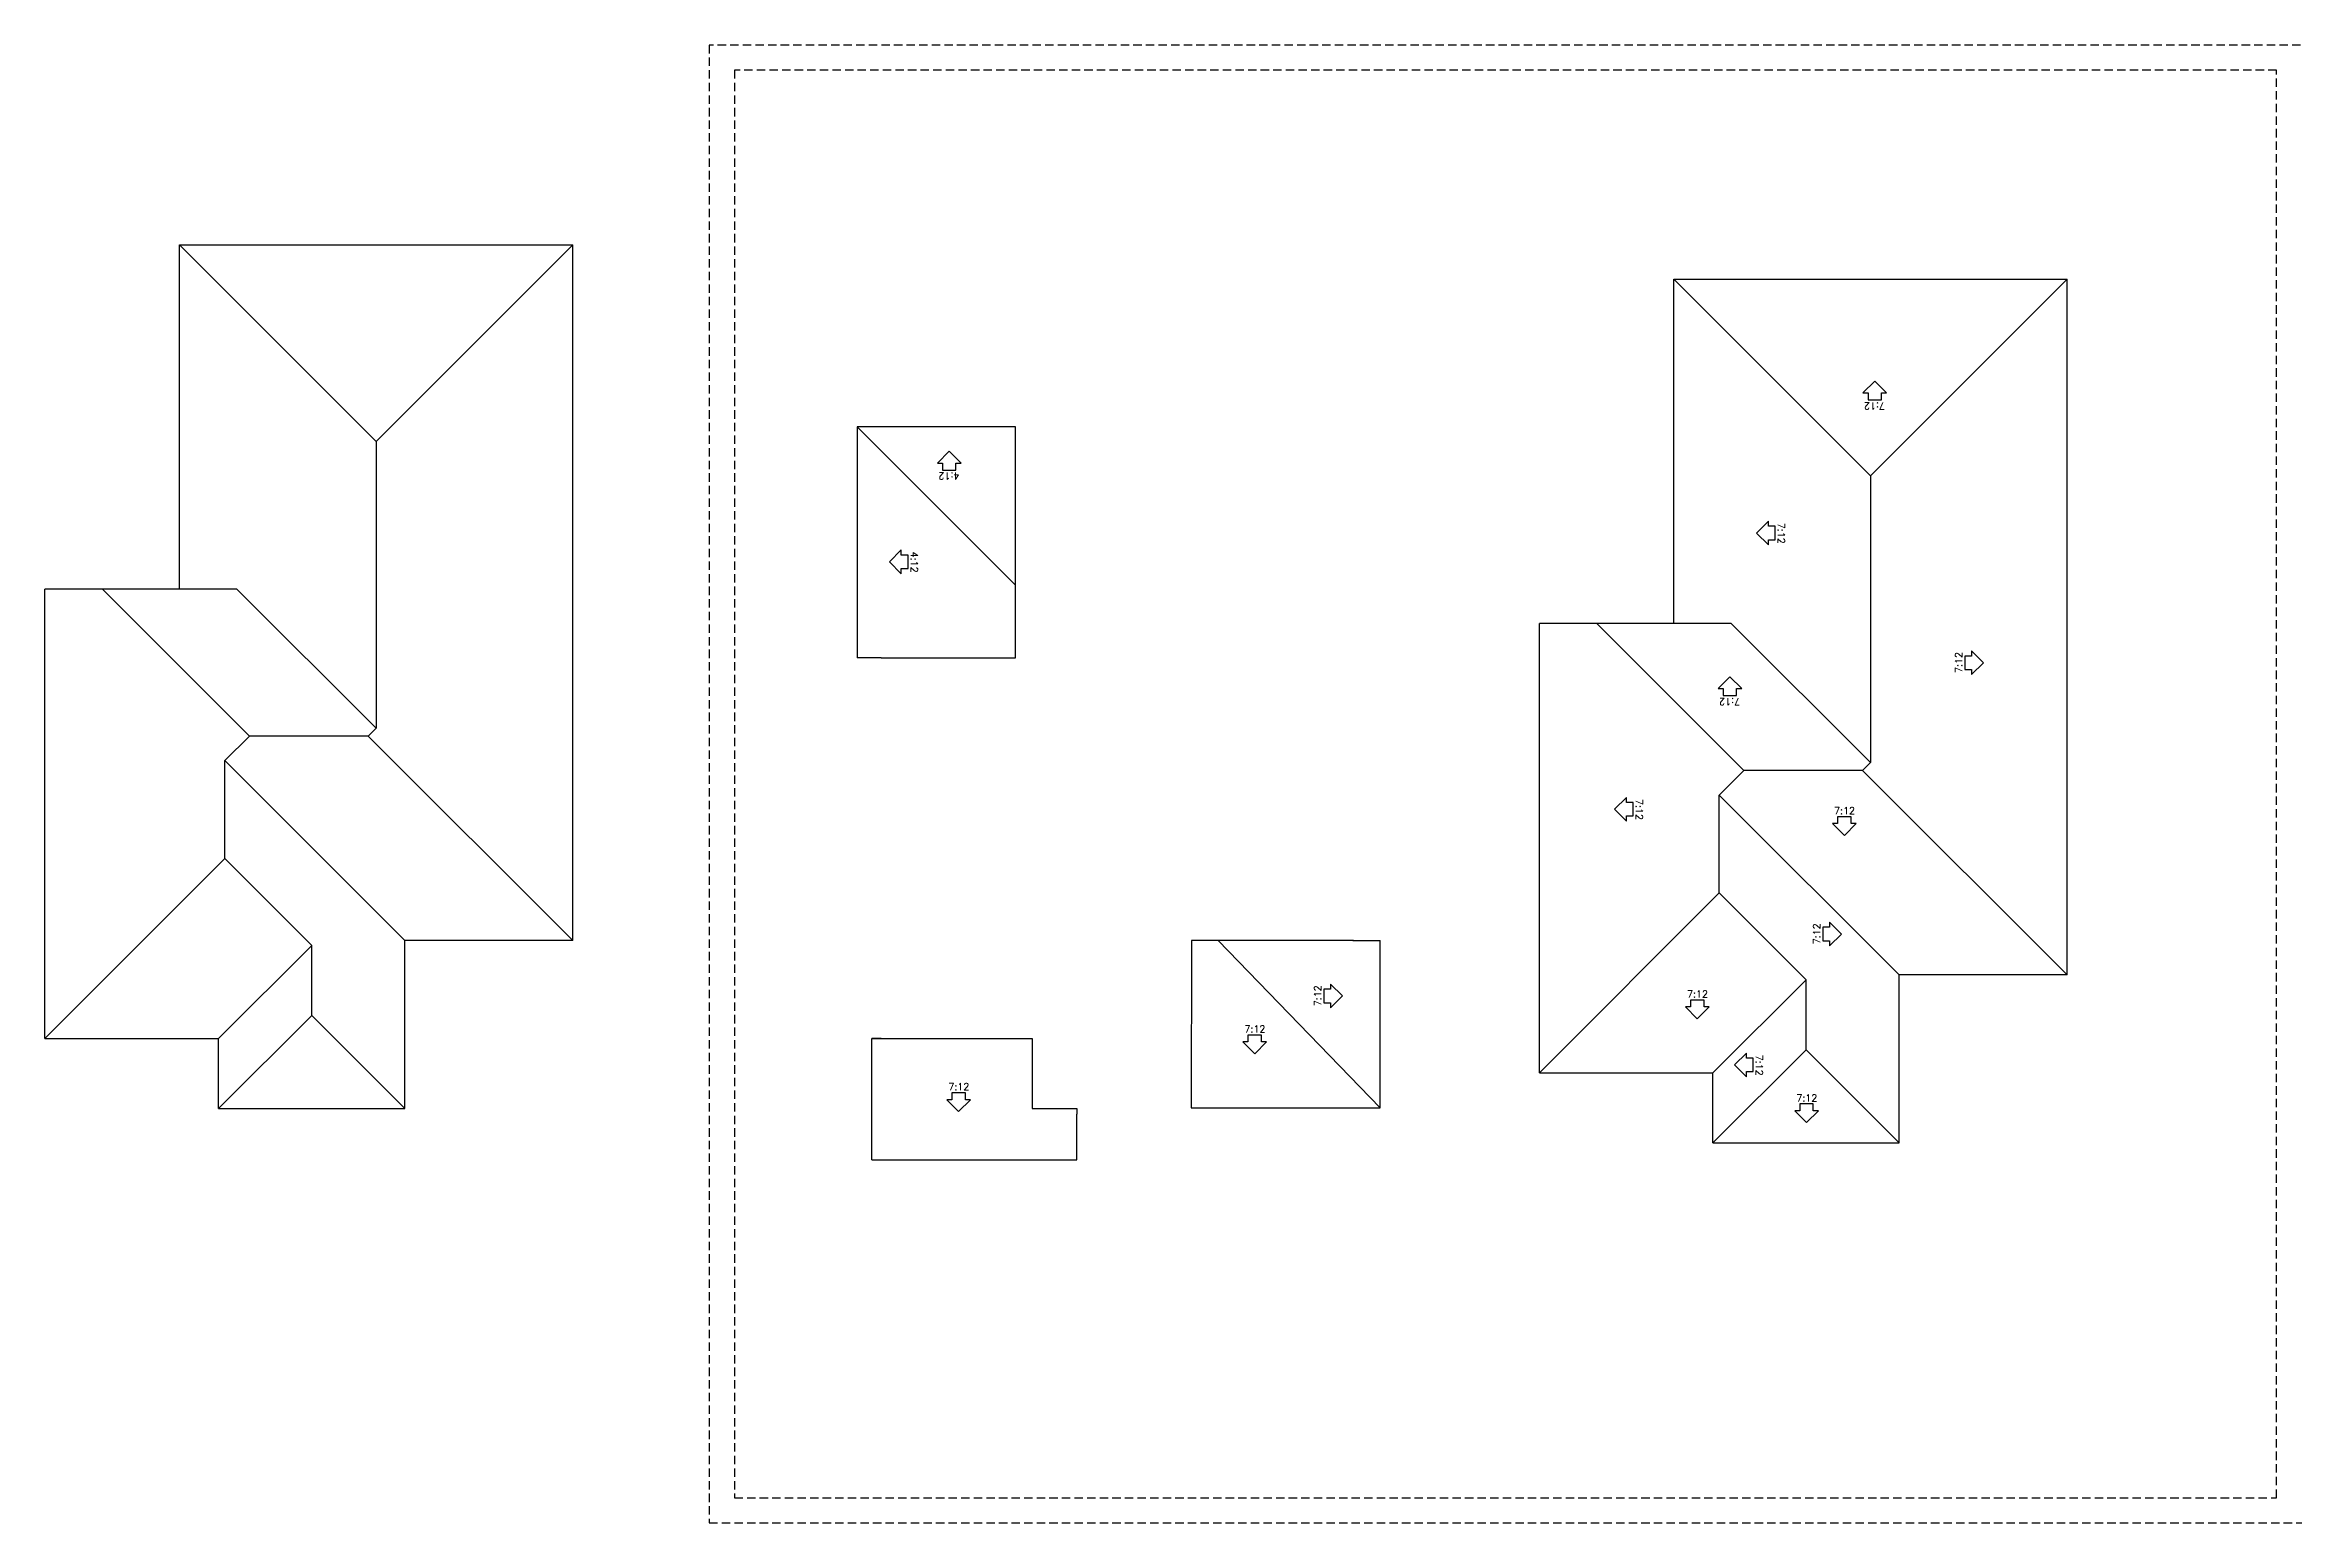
# Model space of a CAD drawing. Header units: inches. Extents: x 1062 to 6528, y -11616 to 5280.
# Drawn here: x 1157 to 2765, y -5280 to -4224 of the extents above; entities that cross this region are included whole.
import ezdxf
from ezdxf.enums import TextEntityAlignment as Align

# ---------------------------------------------------------------- set-up
doc = ezdxf.new("R2010")
doc.units = ezdxf.units.IN
doc.header["$LTSCALE"] = 24
doc.header["$MEASUREMENT"] = 0
doc.linetypes.add('HIDDEN', pattern=[0.375, 0.25, -0.125])
doc.layers.get('Defpoints').update_dxf_attribs({"color": 3, "linetype": 'HIDDEN'})
doc.layers.add('ROOF', color=3, linetype='CONTINUOUS')
doc.layers.add('TB', color=5, linetype='CONTINUOUS')
doc.styles.add('ROMANT', font='times.ttf')
doc.styles.add('SIMPLEX', font='simplex.shx', dxfattribs={"width": 0.8})

# ---------------------------------------------------------------- blocks, each defined once
blk = doc.blocks.new('TB CAMDEN 11X17')
at = {"layer": 'Defpoints', "color": 5}
blk.add_lwpolyline([(-1632, 0), (0, 0), (0, 1056), (-1632, 1056)], close=True, dxfattribs=at)
at = {"layer": 'Defpoints', "color": 7, "linetype": 'HIDDEN'}
blk.add_lwpolyline([(-1614, 18), (-512, 18), (-512, 1038), (-1614, 1038)], close=True, dxfattribs=at)
at = {"layer": 'TB', "color": 6, "style": 'ROMANT'}
for tag, p in [('S.NAME.1', (-87, 440.4)), ('S.NAME.2', (-69, 440.4)), ('S.NAME.3', (-51, 440.4))]:
    blk.add_attdef(tag, text='', height=12, rotation=90, dxfattribs=at).set_placement(p, align=Align.MIDDLE_CENTER)
for tag, p in [('SCALE', (-72, 113.5)), ('S.NUMBER', (-72, 37.5))]:
    blk.add_attdef(tag, text='', height=8, dxfattribs=at).set_placement(p, align=Align.MIDDLE_CENTER)

msp = doc.modelspace()

# ---------------------------------------------------------------- linework, layer by layer
at = {"layer": 'ROOF'}
for p, q in [((1253.34798, -4366.73485), (1393.91941, -4507.30628)), ((1253.34798, -4612.73485), (1253.34798, -4366.73485)), ((1253.34798, -4366.73485), (1534.49084, -4366.73485)), ((1534.49084, -4366.73485), (1393.91941, -4507.30628)), ((1534.49084, -4863.86878), (1534.49084, -4366.73485)), ((2321.16822, -4391.29735), (2461.73965, -4531.86878)), ((2321.16822, -4637.29735), (2321.16822, -4391.29735)), ((2321.16822, -4391.29735), (2602.31108, -4391.29735)), ((2602.31108, -4391.29735), (2461.73965, -4531.86878)), ((2602.31108, -4888.43128), (2602.31108, -4391.29735)), ((1737.76861, -4496.86878), (1850.76861, -4609.86878)), ((1737.76861, -4496.86878), (1737.76861, -4661.86878)), ((1850.76861, -4496.86878), (1737.76861, -4496.86878)), ((1393.91941, -4507.30628), (1393.91941, -4712.18128)), ((2461.73965, -4531.86878), (2461.73965, -4736.74378)), ((1157.34798, -4933.87771), (1157.34798, -4612.73485)), ((1294.47298, -4612.73485), (1157.34798, -4612.73485)), ((1198.47298, -4612.73485), (1303.47745, -4717.73932)), ((1294.47298, -4612.73485), (1393.91941, -4712.18128)), ((2225.16822, -4958.44021), (2225.16822, -4637.29735)), ((2362.29322, -4637.29735), (2225.16822, -4637.29735)), ((2266.29322, -4637.29735), (2371.29769, -4742.30182)), ((2362.29322, -4637.29735), (2461.73965, -4736.74378)), ((1754.76861, -4661.86878), (1737.76861, -4661.86878)), ((1285.91941, -4735.29735), (1303.47745, -4717.73932)), ((1388.36137, -4717.73932), (1303.47745, -4717.73932)), ((1388.36137, -4717.73932), (1393.91941, -4712.18128)), ((1388.36137, -4717.73932), (1534.49084, -4863.86878)), ((1285.91941, -4735.29735), (1414.49084, -4863.86878)), ((1285.91941, -4805.30628), (1285.91941, -4735.29735)), ((2353.73965, -4759.85985), (2371.29769, -4742.30182)), ((2456.18162, -4742.30182), (2371.29769, -4742.30182)), ((2456.18162, -4742.30182), (2461.73965, -4736.74378)), ((2456.18162, -4742.30182), (2602.31108, -4888.43128)), ((2353.73965, -4759.85985), (2482.31108, -4888.43128)), ((2353.73965, -4829.86878), (2353.73965, -4759.85985)), ((1285.91941, -4805.30628), (1157.34798, -4933.87771)), ((1347.91941, -4867.30628), (1285.91941, -4805.30628)), ((2353.73965, -4829.86878), (2225.16822, -4958.44021)), ((2415.73965, -4891.86878), (2353.73965, -4829.86878)), ((1347.91941, -4867.30628), (1281.34798, -4933.87771)), ((1347.91941, -4917.30628), (1347.91941, -4867.30628)), ((1534.49084, -4863.86878), (1414.49084, -4863.86878)), ((1414.49084, -4983.87771), (1414.49084, -4863.86878)), ((1995.76861, -4863.86878), (2111.34004, -4983.44021)), ((2091.76861, -4863.86878), (2111.34004, -4863.86878)), ((2111.34004, -4983.44021), (2111.34004, -4863.86878)), ((2415.73965, -4891.86878), (2349.16822, -4958.44021)), ((2415.73965, -4941.86878), (2415.73965, -4891.86878)), ((2602.31108, -4888.43128), (2482.31108, -4888.43128)), ((2482.31108, -5008.44021), (2482.31108, -4888.43128)), ((1347.91941, -4917.30628), (1281.34798, -4983.87771)), ((1347.91941, -4917.30628), (1414.49084, -4983.87771)), ((1157.34798, -4933.87771), (1281.34798, -4933.87771)), ((1281.34798, -4983.87771), (1281.34798, -4933.87771)), ((1748.26861, -5020.44021), (1748.26861, -4933.86878)), ((1754.76861, -4933.86878), (1748.26861, -4933.86878)), ((2415.73965, -4941.86878), (2349.16822, -5008.44021)), ((2415.73965, -4941.86878), (2482.31108, -5008.44021)), ((2225.16822, -4958.44021), (2349.16822, -4958.44021)), ((2349.16822, -5008.44021), (2349.16822, -4958.44021)), ((1281.34798, -4983.87771), (1414.49084, -4983.87771)), ((1976.26861, -4983.44021), (2111.34004, -4983.44021)), ((1894.76861, -5020.44021), (1894.76861, -4987.86878)), ((2349.16822, -5008.44021), (2482.31108, -5008.44021)), ((1748.26861, -5020.44021), (1894.76861, -5020.44021))]:
    msp.add_line(p, q, dxfattribs=at)
for points in [[(2460.03731, -4477.5235), (2469.64433, -4477.5235), (2469.64433, -4472.61779), (2473.3261, -4472.61779), (2464.84082, -4464.1325), (2456.35554, -4472.61779), (2460.03731, -4472.61779), (2460.03731, -4477.5235)], [(1754.76861, -4661.86878), (1850.76861, -4661.86878), (1850.76861, -4496.86878)], [(1798.66793, -4527.70339), (1808.27495, -4527.70339), (1808.27495, -4522.79767), (1811.95672, -4522.79767), (1803.47144, -4514.31239), (1794.98616, -4522.79767), (1798.66793, -4522.79767), (1798.66793, -4527.70339)], [(2393.72323, -4577.50679), (2393.72323, -4567.89977), (2388.81752, -4567.89977), (2388.81752, -4564.218), (2380.33224, -4572.70328), (2388.81752, -4581.18856), (2388.81752, -4577.50679), (2393.72323, -4577.50679)], [(1774.14765, -4598.08837), (1774.14765, -4588.48135), (1769.24193, -4588.48135), (1769.24193, -4584.79958), (1760.75665, -4593.28486), (1769.24193, -4601.77014), (1769.24193, -4598.08837), (1774.14765, -4598.08837)], [(2529.12809, -4660.59347), (2529.12809, -4670.20049), (2534.03381, -4670.20049), (2534.03381, -4673.88226), (2542.51909, -4665.39698), (2534.03381, -4656.9117), (2534.03381, -4660.59347), (2529.12809, -4660.59347)], [(2356.50312, -4688.73081), (2366.11015, -4688.73081), (2366.11015, -4683.8251), (2369.79192, -4683.8251), (2361.30663, -4675.33982), (2352.82135, -4683.8251), (2356.50312, -4683.8251), (2356.50312, -4688.73081)], [(2292.24231, -4774.85373), (2292.24231, -4765.24671), (2287.3366, -4765.24671), (2287.3366, -4761.56494), (2278.85132, -4770.05022), (2287.3366, -4778.5355), (2287.3366, -4774.85373), (2292.24231, -4774.85373)], [(2447.8935, -4775.39052), (2438.28648, -4775.39052), (2438.28648, -4780.29624), (2434.60471, -4780.29624), (2443.08999, -4788.78152), (2451.57527, -4780.29624), (2447.8935, -4780.29624), (2447.8935, -4775.39052)], [(2427.61347, -4854.39029), (2427.61347, -4863.99731), (2432.51919, -4863.99731), (2432.51919, -4867.67908), (2441.00447, -4859.1938), (2432.51919, -4850.70852), (2432.51919, -4854.39029), (2427.61347, -4854.39029)], [(2092.27754, -4863.86878), (1976.70611, -4863.86878), (1976.26861, -4983.44021)], [(2091.76861, -4863.86878), (1995.76861, -4863.86878)], [(2071.08032, -4898.63643), (2071.08032, -4908.24346), (2075.98604, -4908.24346), (2075.98604, -4911.92523), (2084.47132, -4903.43995), (2075.98604, -4894.95466), (2075.98604, -4898.63643), (2071.08032, -4898.63643)], [(2342.81193, -4906.38855), (2333.20491, -4906.38855), (2333.20491, -4911.29427), (2329.52313, -4911.29427), (2338.00842, -4919.77955), (2346.4937, -4911.29427), (2342.81193, -4911.29427), (2342.81193, -4906.38855)], [(1748.26861, -4933.86878), (1862.63468, -4933.86878), (1862.63468, -4983.86878), (1894.76861, -4983.87771), (1894.76861, -4987.86878)], [(2026.56924, -4931.42082), (2016.96222, -4931.42082), (2016.96222, -4936.32654), (2013.28045, -4936.32654), (2021.76573, -4944.81182), (2030.25101, -4936.32654), (2026.56924, -4936.32654), (2026.56924, -4931.42082)], [(2378.04087, -4957.51123), (2378.04087, -4947.90421), (2373.13515, -4947.90421), (2373.13515, -4944.22244), (2364.64987, -4952.70772), (2373.13515, -4961.193), (2373.13515, -4957.51123), (2378.04087, -4957.51123)], [(1815.00729, -4972.65332), (1805.40027, -4972.65332), (1805.40027, -4977.55903), (1801.7185, -4977.55903), (1810.20378, -4986.04431), (1818.68906, -4977.55903), (1815.00729, -4977.55903), (1815.00729, -4972.65332)], [(2420.88762, -4980.57089), (2411.2806, -4980.57089), (2411.2806, -4985.47661), (2407.59883, -4985.47661), (2416.08411, -4993.96189), (2424.56939, -4985.47661), (2420.88762, -4985.47661), (2420.88762, -4980.57089)]]:
    msp.add_lwpolyline(points, dxfattribs=at)

# ---------------------------------------------------------------- block references
at = {"layer": 'TB'}
msp.add_blockref('TB CAMDEN 11X17', (3264, -5280), dxfattribs=at)

# ---------------------------------------------------------------- texts
at = {"layer": 'ROOF', "style": 'SIMPLEX'}
for s, rotation, p in [('7:12', 180, (2472.18076, -4479.35073)), ('4:12', 180, (1810.81138, -4529.53062)), ('7:12', 270, (2395.55047, -4565.36335)), ('4:12', 270, (1775.97488, -4585.94492)), ('7:12', 90, (2527.30086, -4672.73691)), ('7:12', 180, (2368.64657, -4690.55805)), ('7:12', 270, (2294.06954, -4762.71029)), ('7:12', 90, (2425.78624, -4866.53374)), ('7:12', 90, (2069.25309, -4910.77988)), ('7:12', 270, (2379.8681, -4945.36778))]:
    msp.add_text(s, height=5, rotation=rotation, dxfattribs=at).set_placement(p)
for p in [(2435.75005, -4773.56329), (2330.66848, -4904.56132), (2014.42579, -4929.59359), (1802.86384, -4970.82609), (2408.74417, -4978.74366)]:
    msp.add_text('7:12', height=5, dxfattribs=at).set_placement(p)

doc.saveas('drawing.dxf')
